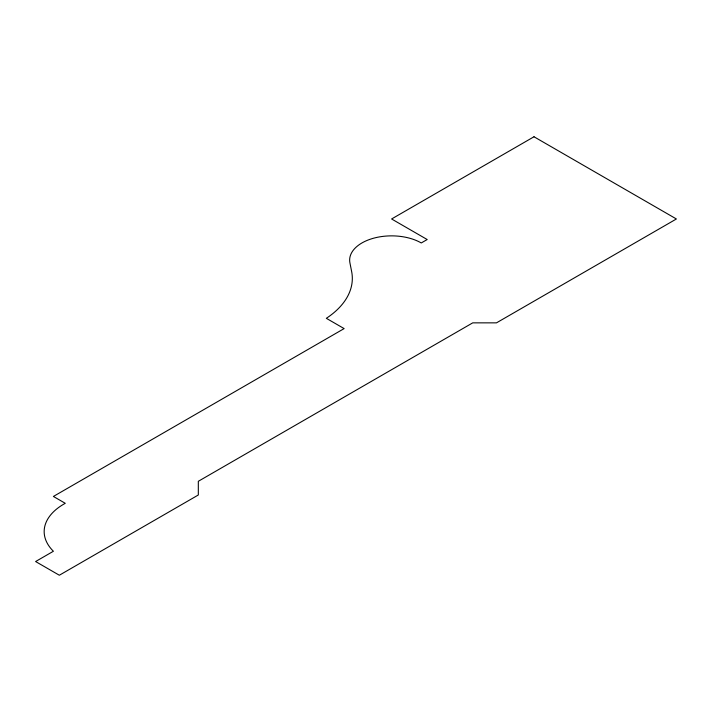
<?xml version="1.0" encoding="UTF-8"?>
<svg xmlns="http://www.w3.org/2000/svg" width="712" height="712" viewBox="0 0 712 712"><rect width="100%" height="100%" fill="white"/><g stroke="black" fill="none" stroke-linecap="round" stroke-linejoin="round"><path stroke-width="1.07" d="M534 136.766L391.6 218.976L427.2 239.535L421.264 242.952A41.955 24.226 0 0 0 373.364 238.271A41.955 24.226 0 0 0 349.921 262.844L351.639 271.539A104.86 60.538 0 0 1 326.336 318.317L344.136 328.597L53.4 496.451L65.264 503.304A67.462 38.946 0 0 0 53.4 551.257L35.6 561.537L59.336 575.234L198.319 494.991L198.319 481.294L472.741 322.856L496.469 322.856L676.4 218.976L534 136.766"/></g></svg>
